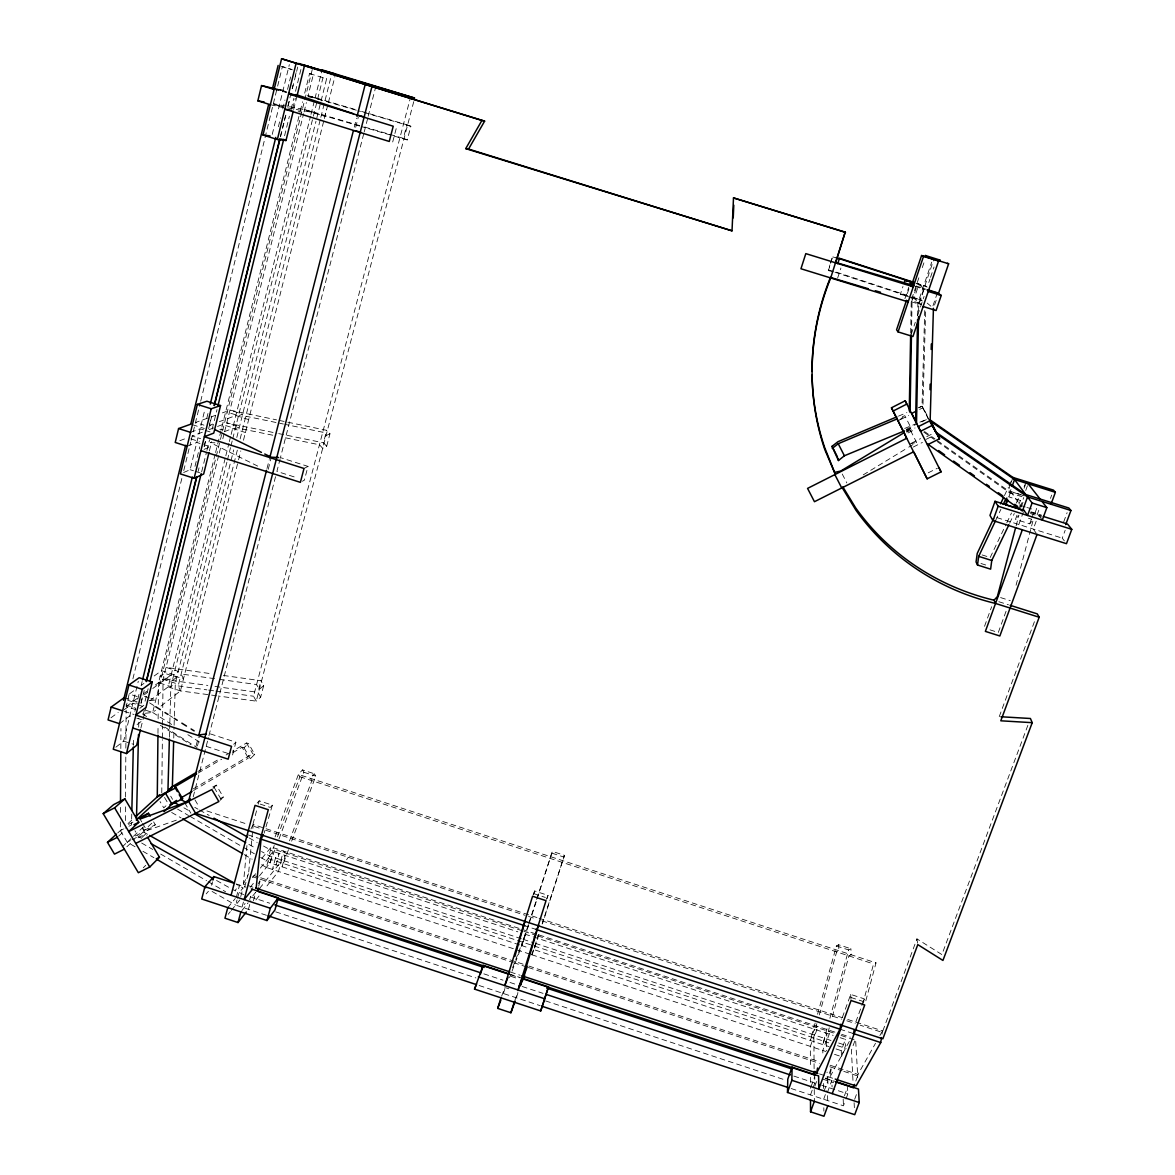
<?xml version="1.0" encoding="UTF-8"?>
<svg xmlns="http://www.w3.org/2000/svg" width="1175" height="1175" viewBox="0 0 1175 1175"><rect width="100%" height="100%" fill="white"/><g stroke="black" fill="none" stroke-linecap="round" stroke-linejoin="round"><path stroke-width="0.75" stroke-dasharray="5 3.75" d="M135.066 846.734L127.208 842.181L120.335 830.593L120.379 821.472M120.438 812.366L120.467 806.887M120.819 748.563L120.952 728.515M125.373 820.576L125.49 804.288M125.534 797.047L125.813 755.408M125.857 748.167L126.122 710.155M157.964 733.406L158.052 726.15M158.126 718.894L158.199 711.639M158.287 704.398L158.522 682.631M161.768 792.773L162.37 739.677M162.4 737.856L162.517 726.87M162.547 725.034L163.061 679.282L218.858 454.769M910.669 333.186L911.315 297.025L921.567 300.198M911.462 334.185L912.123 297.76L920.04 274.304M917.631 315.796L917.881 302.959L931.687 262.172M918.644 311.067L918.791 303.782L933.875 259.234M131.762 814.069L131.512 824.923L125.123 828.155M133.362 745.303L133.539 738.062M138.679 727.193L138.9 718.057M169.435 737.239L169.787 724.593M169.832 722.787L170.845 686.641L226.966 461.863M173.753 738.062L174.062 727.105M174.106 725.269L174.326 717.969M174.37 716.133L175.31 683.248L233.693 449.907M919.863 422.148L928.279 418.653L922.008 406.212L924.725 310.303M929.205 420.298L922.889 407.754L925.68 309.304M252.963 887.198L243.387 884.055L247.088 843.958M248.718 871.953L253.227 824.512L537.372 917.69M1019.533 509.157L1020.532 500.55L1008.723 496.849M538.223 936.02L538.385 934.727L534.787 946.198M537.254 898.552L552.338 851.39L564.426 855.341L542.542 923.462M882.014 1034.22L882.528 1030.872L844.179 1018.299M857.412 1077.71L857.956 1074.405L875.507 1043.312M135.859 709.7L126.195 706.557L129.852 691.326M132.907 678.856L182.007 477.726M183.755 470.602L190.703 442.123M191.143 440.346L200.264 402.966M200.705 401.189L276.962 88.889L287.214 91.107M277.638 86.127L282.411 66.549L291.826 69.457M115.855 747.212L123.639 741.087L138.297 681.25M183.653 472.497L190.13 469.706L204.758 410.016M272.248 134.376L289.344 64.61M134.861 711.36L135.639 708.187L125.857 704.985M137.783 699.272L139.531 692.163M141.279 685.054L142.146 681.5M194.991 466.343L196.739 459.234M197.165 457.457L199.794 446.779M206.771 418.329L208.518 411.221M278.402 126.724L280.575 117.838M282.764 108.952L284.952 100.051M287.567 89.388L290.622 76.933M141.015 702.635L142.777 695.527M204.098 446.383L205.86 439.274M209.356 425.042L210.678 419.695M280.326 136.755L283.836 122.508M284.277 120.731L285.584 115.4M287.802 106.411L290.636 94.881M292.164 88.698L293.03 85.143M295.219 76.243L296.1 72.688M140.971 703.634L144.202 690.503M198.149 471.41L199.03 467.841M204.288 446.471L206.051 439.347M208.665 428.684L211.75 416.185M280.605 136.52L285.863 115.15M288.066 106.235L289.814 99.111M292.443 88.419L297.701 67.048M145.068 701.181L148.138 688.726M201.659 471.807L206.477 452.243M206.917 450.466L209.547 439.803M212.19 429.139L217.008 409.576M284.57 135.757L289.388 116.193M291.15 109.084L293.779 98.421M295.527 91.297L302.107 64.625M144.202 710.376L143.423 713.519L148.021 716.427M292.854 108.1L295.292 98.201M293.662 109.495L297.069 95.704M140.868 728.118L142.572 721.23M142.998 719.511L145.979 707.467M209.37 450.892L211.647 441.668M215.142 454.255L158.566 682.646L170.845 686.641L175.31 683.248L163.105 679.297L154.145 685.906M215.598 452.478L299.845 112.756M300.286 110.979L302.548 101.814M304.692 93.177L309.539 73.614L313.328 74.612L308.041 95.924M146.596 716.544L141.999 713.622L152.677 712.461L312.682 67.827M219.299 452.992L221.062 445.898M222.824 438.789L224.161 433.457M224.601 431.68L303.62 113.696M304.061 111.919L306.381 102.578M149.739 700.814L168.157 686.89L225.38 457.545M225.82 455.768L228.934 443.313M229.375 441.536L230.697 436.204M231.152 434.427L310.553 116.178M311.008 114.386L314.548 100.169M314.988 98.392L322.097 69.942M227.407 460.086L230.52 447.631M230.961 445.854L232.297 440.522M232.738 438.745L316.78 102.431M317.617 99.082L322.949 77.756L326.635 78.71L316.413 119.556M236.807 437.467L315.972 121.333M216.553 695.776L180.465 690.9L178.159 685.936L237.468 449.599M240.141 438.936L320.393 119.086M320.834 117.309L331.982 72.879M282.705 106.617L273.334 103.708L300.815 108.834L324.858 116.369L326.621 109.348M161.004 706.013L180.465 690.9L238.114 461.599M238.554 459.822L240.787 450.921M243.475 440.258L323.918 120.305M324.373 118.528L327.942 104.311M328.398 102.533L335.536 74.084M196.063 745.934L198.34 737.048M266.989 468.546L269.266 459.66M354.277 127.15L356.554 118.264M197.429 745.963L199.897 736.358M268.223 469.354L271.322 457.222M355.687 127.297L358.287 117.162M193.214 796.841L208.489 737.415M208.944 735.638L275.537 476.712M280.179 458.661L276.903 471.395L297.51 477.961M363.736 133.73L280.443 457.618L307.982 466.387L304.384 480.149L302.401 481.251M364.206 131.953L367.848 117.75M368.172 116.252L375.133 89.241M232.577 754.952L235.896 742.218L209.473 733.611M392.7 141.969L396.651 126.871L394.947 126.547M223.368 675.434L260.953 680.736L263.714 685.524L260.644 697.201L256.253 701.152L253.536 696.232L410.207 98.524M406.903 124.8L410.839 126.298L407.255 139.913L403.348 138.327L406.903 124.8L358.375 110.465M260.644 697.201L257.912 692.339L260.953 680.736M285.496 437.82L319.453 444.782L322.684 448.277L326.679 446.265L323.448 442.799L326.709 430.344L278.358 420.239M413.747 101.638L256.253 701.152L218.359 696.026M326.679 446.265L329.969 433.737L326.709 430.344M211.559 885.26L212.469 881.793M1016.067 585.223L1033.251 519.717L1029.697 523.83L1015.479 519.365L1017.153 514.723M1016.111 525.827L1018.916 515.223L1015.479 519.365M256.532 810.853L252.522 825.893L260.703 828.581M258.309 804.17L259.205 800.836L272.365 805.139L264.111 833.178M236.337 897.215L239.597 885.069L235.338 890.18M266.446 915.281L235.646 905.117L237.027 899.947M237.497 898.214L238.877 893.044L243.019 888.021L236.689 884.452M240.728 896.584L243.019 888.021M244.65 887.125L247.866 875.14M243.431 902.047L242.035 907.217L245.134 903.384M862.67 1004.331L873.554 963.941L876.021 962.854L865.094 1003.523M249.673 899.727L250.613 896.246M248.439 909.332L250.76 900.726M253.433 900.77L255.753 892.207L251.7 897.274M258.706 886.17L260.556 879.326L258.353 883.791M260.336 868.09L268.164 858.558L271.293 847.028L839.875 1033.736M529.984 954.159L266.343 867.444L269.457 855.958L273.173 851.464L517.867 931.834M259.425 875.933L270.088 862.876L273.173 851.464L263.567 846.059M827.009 1028.786L822.691 1044.56L826.774 1033.295L826.906 1039.141L822.794 1050.479L822.867 1054.137M829.888 1018.27L848.614 949.929L850.906 948.754L851.243 954.761L848.938 955.907L831.68 1019.004M829.271 1027.773L828.316 1031.283L830.505 1030.651L826.377 1042.034L826.583 1050.876M815.156 1022.984L810.324 1040.492L814.378 1029.212L814.422 1035.043L810.339 1046.382L810.398 1068.266M817.565 1014.231L836.424 945.948L838.627 944.744L850.906 948.754M816.845 1023.689L815.876 1027.2L817.991 1026.539L813.878 1037.922L814.113 1069.573M819.269 1014.936L836.644 951.897L838.877 950.737L838.627 944.744M533.641 894.307L534.669 890.988L548.02 895.35L546.977 898.669M503.414 993.521L505.015 988.381M516.383 997.81L517.999 992.669M532.128 954.864L535.198 945.082M534.552 948.034L537.092 939.927M542.116 924.02L564.426 855.341M534.61 947.902L539.149 933.949M833.339 271.807L828.434 270.588L829.902 264.933M830.446 263.244L832.649 256.488L828.434 270.588M528.207 925.151L519.849 950.839L509.509 977.659M528.765 923.433L536.05 901.181M536.608 899.462L552.338 851.39M528.691 924.725L521.847 945.64L525.387 934.301L523.404 939.413M529.264 922.977L536.681 900.3M837.628 278.093L840.918 268.032M910.713 297.437L900.373 294.235L902.973 286.494M904.912 298.685L908.73 287.317M900.373 294.235L906.601 295.748L909.523 287.097M922.302 267.592L924.563 260.894M911.8 301.211L916.764 286.524M919.364 303.15L924.314 288.551L918.865 284.57L914.165 298.494L919.364 303.15L911.33 300.668M911.212 334.332L915.31 322.244M917.646 315.341L924.093 296.335M928.779 282.529L929.939 279.077M930.527 277.344L934.037 266.989M937.4 292.781L932.407 307.453L927.192 303.106M934.551 305.03L936.945 298.039M1010.603 484.071L1008.223 490.68L1009.751 492.868L1023.337 497.128L1021.692 494.895L1008.223 490.68L936.431 439.935M1011.19 482.411L1012.982 477.461M1010.955 489.549L1009.751 492.868L935.608 440.449M1008.958 496.584L1010.75 491.605L1024.35 495.865M1024.086 488.286L1025.276 484.981M1025.731 490.46L1027.552 485.466M1020.135 507.497L1023.748 497.524M811.073 1086.625L814.76 1076.491L814.804 1082.997L812.953 1088.109M1021.251 506.983L1023.513 500.77M810.486 1094.909L812.336 1089.798M814.877 1086.185L816.743 1081.044M1018.842 524.505L1023.41 511.947M842.328 1017.491L850.715 994.417L864.271 998.853L864.609 1003.45M984.533 626.304L991.641 606.726M1029.697 523.83L1031.386 519.203M1031.958 517.646L1034.764 509.921M824.16 1090.943L827.861 1080.809L828.008 1087.36M1036.703 508.364L1034.999 513.034L1036.849 515.546L1039.713 507.703M834.544 1054.342L841.506 1056.633L841.256 1050.656L845.368 1039.405L840.154 1037.687M823.66 1099.257L826.774 1090.753M827.494 1092.265L831.871 1080.295L832.062 1086.963M1036.174 521.201L1033.31 529.044L1036.1 533.083M841.506 1056.633L845.648 1045.295L845.368 1039.405M855.841 1021.912L864.271 998.853M1006.05 611.279L998.295 632.488L988.718 629.447M1050.465 498.391L1051.684 495.086M514.826 1000.513L517.94 992.038M531.629 954.776L533.523 949.635M841.006 1035.454L853.212 1039.449L855.576 1038.891L851.405 1050.259L853.065 1082.41M844.428 1095.732L846.911 1088.975M791.157 1088.52L843.444 1105.793L845.324 1100.681M845.956 1098.992L847.836 1093.896L847.527 1087.301M855.826 1081.015L857.706 1075.947L855.576 1038.891M1063.654 522.023L1067.106 512.682M854.651 1099.315L856.56 1094.175M1064.359 540.897L1062.259 538.135L1065.167 530.292M1027.861 725.342L941.895 954.585L916.941 938.869L882.278 1032.428L860.306 1025.232M999.235 716.662L1035.41 619.019M289.52 840.845L311.845 780.655L310.464 778.335L314.386 773.796L315.737 776.132L291.635 841.153M288.463 849.716L282.118 866.827L285.231 855.415L281.589 859.953L278.46 871.439L264.918 888.52M275.082 836.894L298.421 774.413L302.445 769.904L314.386 773.796M522.141 930.732L272.952 848.908L274.245 845.471M277.447 836.879L299.889 776.748L298.421 774.413L876.021 962.854M519.556 944.891L270.088 862.876L275.817 847.483M279.004 838.935L303.87 772.254L302.445 769.904M546.522 899.33L548.02 895.35M501.622 996.15L504.868 987.72M512.579 967.759L517.852 954.1M518.513 952.396L522.464 942.144M533.097 894.939L534.669 890.988M1004.434 495.615L1008.326 487.361M1009.09 485.716L1011.425 480.766M995.548 520.657L1000.909 509.304M990.202 557.479L1005.976 524.52M1006.769 522.875L1011.499 512.99M1016.228 503.106L1020.164 494.866M1024.115 486.626L1026.48 481.677M1009.648 523.227L1014.304 513.504M1018.975 503.781L1020.532 500.55M243.387 884.055L248.557 873.774M250.951 828.948L253.227 824.512M849.305 1041.432L829.77 1077.299L831.518 1067.326L827.215 1079.149L827.053 1072.085M879.884 1035.542L882.528 1030.872M346.581 859.792L348.314 857.309M255.9 899.918L260.409 894.219M241.888 910.596L248.16 902.767M259.513 888.564L280.326 862.553L283.469 851.023L285.055 852.874M228.17 914.297L230.3 911.668M231.372 910.361L239.817 900.006M250.202 887.257L253.653 883.013M227.788 907.599L235.279 898.508M252.493 877.607L255.842 873.524M261.922 858.279L271.293 847.028L272.952 848.908M206.183 893.867L208.416 891.296M272.365 805.139L270.323 807.431L257.134 803.098M257.119 803.098L259.205 800.836M219.975 800.454L223.294 797.076L216.332 785.15L211.706 787.485M143.277 867.782L145.744 865.314M232.65 752.778L242.065 747.241L248.366 758.11L250.348 758.727L254.74 754.35L248.454 743.481L246.5 742.982L232.371 751.28M212.969 788.454L216.332 785.15M242.065 747.241L244.003 747.77L248.454 743.481M141.955 837.511L145.671 833.956L134.42 839.626M126.871 846.778L131.908 842.02M142.513 827.508L144.217 830.373L152.133 822.897M233.722 744.274L235.896 742.218M122.127 846.955L130.939 838.686M133.495 836.277L145.333 825.158M165.983 805.786L163.766 807.857L160.064 801.585M118.587 836.174L124.961 830.328M117.75 832.928L122.832 828.302M128.002 823.587L133.333 818.725M263.714 685.524L259.352 689.402L256.605 684.54L218.873 679.268M906.527 431.915L911.124 428.111L904.823 415.671L899.83 417.771M899.037 420.342L904.823 415.671M137.064 724.623L142.851 720.128L134.699 717.484M146.243 710.405L152.662 712.505L155.453 710.346M119.498 723.683L129.808 715.883L133.069 716.941M139.825 708.319L144.07 705.103M124.109 709.744L132.922 703.208L136.183 704.28M144.319 694.763L147.139 692.677M152.779 688.491L171.153 674.891L183.476 678.9L181.156 674.009L217.081 679.018M110.949 717.808L118.205 712.447M126.195 706.557L137.96 697.862M143.849 693.514L146.787 691.341M133.656 690.827L129.25 693.999L137.328 696.628M141 685.51L143.923 683.395M154.204 675.963L161.533 670.661L173.841 674.656L178.292 671.351L166.072 667.385L212.616 673.921M142.616 823.396L146.904 830.622L155.32 824.777L153.617 821.898M863.258 474.862L907.159 448.116M908.73 447.161L916.559 442.387L909.891 429.198L906.659 429.991M906.821 431.049L909.891 429.198M193.258 788.895L252.743 753.763L254.74 754.35M193.581 790.481L248.366 758.11M197.855 771.564L218.256 759.579M226.099 754.967L230.814 752.191M198.149 773.062L221.664 759.226M304.002 468.472L307.982 466.387M918.806 407.828L922.008 406.212L928.25 417.287M919.658 409.399L922.889 407.754M900.638 419.534L908.686 415.436M906.439 429.272L915.428 424.718M921.89 421.884L926.678 419.46M128.516 824.409L133.274 821.986M906.982 432.048L915.031 427.979M120.335 830.593L123.522 828.962M908.04 432.958L915.663 429.095M144.217 830.373L155.32 824.777M911.565 443.137L920.568 438.598M135.345 835.924L143.291 831.915L148.035 834.588M926.752 436.659L932.788 433.619M926.194 439.318L933.802 435.484M127.208 842.181L130.41 840.566M132.011 839.758L138.4 836.541L143.291 831.915L141.573 829.036M913.269 447.043L922.404 442.432M220.21 798.633L223.294 797.076M928.235 472.82L937.371 468.252M329.969 433.737L326.004 435.646L322.743 432.224L285.187 424.41M898.478 416.141L906.88 412.601M918.644 407.622L922.008 406.212M904.706 428.449L918.174 422.853M906.116 430.182L911.124 428.111M204.068 449.364L210.384 446.794L201.894 444.091M187.148 446.25L196.812 442.476L200.205 443.548M224.366 431.68L232.635 428.449L245.428 432.518L242.623 429.051L272.997 435.264M179.819 440.713L185.944 438.393M202.35 432.194L192.245 436.013L200.631 438.686M209.091 429.653L215.833 427.098M217.522 426.466L222.574 424.557L235.323 428.611L239.48 426.966L226.819 422.941L276.918 433.237M190.526 432.356L200.161 428.787L203.569 429.859M212.792 424.087L209.502 425.321L212.851 426.378M219.387 421.649L235.867 415.539L248.674 419.607L245.839 416.214L283.395 424.028M215.701 415.26L195.564 422.471L203.951 425.144M222.413 412.866L225.762 411.661L238.54 415.715L242.696 414.173L230.006 410.148L276.566 419.872M146.904 830.622L179.657 818.975M910.067 443.9L916.559 442.387M149.607 700.638L155.761 700.006L150.943 698.435M214.937 442.828L210.325 442.593L259.572 467.018M219.813 429.389L222.897 429.58L219.549 428.508M163.105 679.297L207.828 685.436M214.981 686.42L257.912 692.339M178.159 685.936L206.873 689.857M208.665 690.107L214.056 690.841M215.848 691.091L253.536 696.232M407.255 139.913L361.503 126.592M270.368 104.692L283.865 107.777M287.611 107.865L311.478 112.242M314.151 112.962L317.896 113.637L304.648 109.554L362.811 126.503M410.839 126.298L358.067 110.714M278.71 433.604L323.448 442.799M274.083 89.447L285.966 92.282M308.202 96.732L314.988 98.171M317.661 98.92L321.377 99.713L308.114 95.616L356.642 109.951M828.257 270L833.119 271.219M832.869 256.943L836.13 257.81M364.573 127.018L403.348 138.327M359.756 126.078L321.392 114.9L324.858 116.369M356.319 110.2L316.662 98.685M309.539 73.614L326.635 78.71M281.295 66.417L292.369 69.824M915.986 283.219L926.238 286.392L917.469 283.513M307.63 95.821L315.987 98.392M916.823 283.851L927.163 287.038M916.265 286.054L924.314 288.551M276.962 88.889L286.348 91.797M926.076 289.285L922.845 288.286L923.8 288.991M275.802 88.933L286.832 92.34M914.796 286.421L924.622 289.461M912.123 297.76L922.448 300.947M298.112 111.111L301.608 112.183M921.112 303.958L917.881 302.959L918.791 303.782M273.731 104.369L283.175 107.278M911.418 301.784L921.215 304.81M1025.261 506.954L1020.517 505.456L1010.75 491.605M1026.847 507.438L1031.606 508.937M1031.004 511.786L1041.314 515.017M1030.416 512.403L1041.608 515.898M1030.431 513.534L1041.476 517M1028.477 518.219L1031.65 519.218M996.899 517.617L1062.259 538.135M982.109 554.938L986.971 556.465M980.949 563.486L987.455 565.542M1000.586 597.59L1010.265 600.645M998.823 601.717L1008.429 604.758M192.494 424.718L204.333 428.478M205.258 430.403L210.354 432.018M190.849 438.892L199.295 441.58M190.13 469.706L193.508 470.778M195.212 471.322L200.279 472.938M168.157 686.89L180.465 690.9M144.51 696.334L149.328 697.906M124.183 697.671L137.181 701.901M127.678 700.227L137.387 703.384M137.813 704.809L142.718 706.395M124.344 711.36L134.082 714.532M303.87 772.254L315.737 776.132M552.074 853.212L564.103 857.133M836.424 945.948L848.614 949.929M206.198 746.345L230.932 754.409M299.889 776.748L873.554 963.941M836.468 272.189L911.095 296.688M912.828 297.26L921.508 300.11M123.639 741.087L133.377 744.274M533.626 893.602L545.347 897.45M850.876 997.457L864.492 1001.908M539.105 918.263L842.431 1017.726M206.917 810.941L247.455 824.233M265.623 830.196L525.181 915.325M528.574 916.441L536.887 919.158M541.954 920.818L841.726 1019.136M846.793 1020.796L855.238 1023.557M247.925 834.852L258.382 838.274M523.639 925.357L535.33 929.19M839.978 1029.183L851.846 1033.075M841.623 1034.308L850.348 1037.172M834.97 272.218L906.601 295.748M523.874 931.305L536.079 935.315M537.812 935.888L834.044 1033.163M524.828 934.11L833.178 1035.395M521.347 938.737L269.457 855.958L261.54 851.508M523.095 939.31L533.553 942.747M535.301 943.319L831.694 1040.712M838.671 1043.003L845.648 1045.295M268.164 858.558L828.772 1042.827M837.481 1045.677L846.176 1048.541M521.289 945.464L528.809 947.931M535.198 950.032L829.095 1046.661M836.042 1048.952L841.256 1050.656M531.717 954.732L825.834 1051.478M253.771 875.493L258.999 877.211M260.733 877.784L527.134 965.498M528.867 966.07L819.651 1061.803M830.093 1065.24L857.956 1074.405M252.625 876.712L258.309 878.592M260.057 879.164L512.711 962.354M513.651 962.663L526.65 966.937M528.383 967.51L819.372 1063.331M829.829 1066.768L842.02 1070.792M843.768 1071.365L857.706 1075.947M510.42 972.048L520.143 975.25M819.533 1073.921L833.457 1078.503M236.16 883.938L246.03 887.184M509.289 973.957L520.716 977.732M825.247 1078.107L834.191 1081.059M510.728 974.839L519.585 977.762M825.511 1078.591L834.206 1081.455M510.963 976.352L519.027 979.01M823.19 1079.267L833.618 1082.704M243.68 894.63L232.503 889.46M250.51 896.877L269.662 903.193M483.865 973.855L503.018 980.17M509.979 982.462L520.437 985.913M522.17 986.486L543.07 993.374M793.845 1076.08L819.974 1084.701M821.707 1085.274L847.836 1093.896M275.758 911.859L475.919 977.923M505.647 987.734L508.863 988.792M545.538 1000.894L785.737 1080.163M479.121 985.502L540.133 1005.638M194.771 807.342L197.973 809.149M199.574 810.045L209.179 815.45M249.173 837.951L257.178 842.46M183.902 807.827L190.247 811.396M248.865 844.37L255.195 847.939M141.588 838.333L138.4 836.541L134.963 830.725M216.553 880.486L230.902 888.564M177.601 809.149L188.573 815.523M190.144 816.434L241.874 846.485M243.431 847.395L254.402 853.77M260.674 857.412L270.088 862.876M171.653 812.454L181.126 817.947M244.253 854.607L252.14 859.204M261.614 864.697L266.343 867.444M141.676 843.033L152.75 849.466M160.667 854.063L206.565 880.707M208.151 881.632L225.571 891.737M142.924 851.302L153.925 857.677M212.073 891.428L235.646 905.117M149.607 702.885L154.204 705.778M169.567 715.443L172.652 717.367M152.677 712.461L174.091 725.988M187.853 734.698L201.615 743.393M164.867 727.134L197.018 747.564M160.373 725.313L191.011 744.788M924.475 431.475L934.947 438.877M923.741 432.062L934.125 439.406M1038.465 514.914L1042.284 520.084M140.06 819.063L141.764 821.957M142.219 828.125L146.86 835.954M164.529 797.443L168.201 803.7M184.71 802.745L190.849 813.173M170.698 796.18L172.549 799.338M194.947 799.808L199.295 807.24M214.1 787.353L221.091 799.323M246.5 742.982L252.743 753.763M244.003 747.77L250.348 758.727M842.24 474.024L846.822 482.925M916.941 938.869L917.587 943.172M850.715 994.417L851.038 1000.513M854.107 1102.723L854.46 1109.553M843.18 1099.11L843.444 1105.793M827.582 1095.643L827.729 1102.4M823.381 1083.467L823.484 1088.961M823.822 1107.746L823.881 1111.153M814.26 1089.578L814.348 1101.342M810.427 1077.372L810.471 1088.314M275.523 857.956L272.409 869.441L276.096 864.844L279.195 853.432L275.523 857.956M176.764 677.241L172.358 680.604L160.02 676.594L164.559 673.275L176.808 677.255"/><path stroke-width="1.5" d="M120.511 801.423L120.805 752.206M157.949 735.212L157.274 796.87L167.922 791.465L172.343 787.397L173.636 741.719M835.924 1081.632L858.455 1089.049L859.219 1102.547L854.724 1114.678L787.485 1092.456L791.847 1080.31L792.082 1067.179L818.608 1075.918L818.769 1089.196L851.038 1000.513L864.712 1004.992L832.238 1093.646M909.259 410.897L910.64 334.993M910.038 412.484L911.433 336.006M915.619 422.104L917.572 319.453M916.5 423.94L918.542 316.53M787.485 1092.456L787.779 1079.164L792.082 1067.179M131.85 810.442L133.318 747.109M136.447 820.385L138.503 734.507M167.922 791.465L169.376 739.046M929.998 389.659L930.159 384.181M931.173 349.46L931.334 343.981M933.435 308.305L930.145 420.635L936.842 433.957L1027.538 496.907L1070.939 510.493L1065.725 524.608M465.741 148.623L468.561 149.063L484.629 121.128L481.912 120.438L465.741 148.623L732.025 230.829L733.494 197.899L845.207 232.151L830.696 277.946A257.428 245.369 -33.4 0 0 824.894 449.805L835.352 474.362L824.762 447.793A255.239 243.343 -33.6 0 1 812.087 375.06M733.229 217.904L733.788 205.199M256.15 888.256L261.1 839.17L263.362 834.676M1019.533 509.157L1005.962 504.897L1006.813 498.038M1008.87 524.843L991.759 560.49L990.628 569.155L977.497 565.013L976.058 561.958L977.248 553.396L993.565 518.733M977.497 565.013L978.687 556.377L995.548 520.657M835.19 1079.076L856.076 1085.964L880.736 1042.563L881.5 1037.554M853.549 1033.633L854.107 1030.284M840.845 1024.159L839.978 1029.183L816.64 1072.966L817.536 1068.002M124.183 697.671L111.17 707.086L108.056 719.937L119.498 723.683M190.805 424.175L178.585 428.552L175.222 442.461L187.148 446.25M270.368 104.692L257.854 100.83L261.54 85.569L275.802 88.933M123.478 700.359L185.591 445.325M190.805 423.925L268.576 104.678M272.483 88.624L278.123 65.433M293.236 111.214L285.995 140.515L277.373 139.487L262.98 135.022L281.574 58.75L484.629 121.128M132.731 728.001L228.185 759.168L231.534 746.345L135.889 715.149L145.979 707.467L152.265 681.985L139.164 677.725L128.942 684.981L113.27 749.239L126.445 753.557L136.623 745.332L140.442 729.837M200.925 450.642L300.389 482.352L304.002 468.472L204.347 436.748L213.762 433.105L220.562 405.566L206.917 401.233L197.356 404.391L180.407 473.907L194.125 478.284L203.657 474.024L208.93 452.669M142.586 679.723L192.362 477.006M210.266 404.112L275.772 137.402M126.445 753.557L142.248 689.314L152.265 681.985M194.125 478.284L211.221 408.782L220.562 405.566M277.373 139.487L296.129 63.23L281.574 58.75M146.273 681.294L196.651 476.639M214.173 405.463L279.9 138.532M146.405 681.603L196.842 476.742M214.379 405.492L279.723 140.089M149.901 681.617L201.219 473.584M217.889 406.021L283.689 139.311M291.65 110.391L284.835 109.172L389.248 141.455L393.228 126.224L288.58 93.912L297.069 95.704L304.516 65.536M198.795 735.271L266.534 470.323M269.721 457.883L353.367 130.704M357.009 116.487L365.19 84.483L302.107 64.625L414.687 98.083L322.112 69.898M365.19 84.483L375.618 87.567L371.946 86.583L188.558 801.335L195.579 813.306L882.866 1038.817L917.793 944.612L942.938 960.445L1032.223 722.669L1030.416 718.498L1000.968 716.765M234.442 883.365L213.85 876.579L204.949 886.67L201.718 898.993L266.975 920.539L274.95 909.949L278.269 897.817L251.362 888.946M212.939 880.06L213.85 876.579M1015.641 527.604L997.369 596.562L994.021 600.205L995.533 603.451L1039.185 617.242L1000.792 720.804L1032.223 722.669M227.788 907.599L224.954 918.218L237.996 922.537L246.353 911.976M231.078 895.291L255.034 805.374L268.297 809.707L244.15 899.609L252.478 889.313M237.996 922.537L240.846 911.903M258.25 887.889L257.325 891.311L259.513 888.564M266.975 920.539L270.323 908.246L278.269 897.817M514.826 956.479L524.726 922.199M544.671 998.956L540.706 1010.955L474.524 989.1L483.175 965.365L509.289 973.957M480.531 973.987L483.175 965.365M515.164 1001.129L510.905 1012.762L497.686 1008.385L500.976 997.825M510.905 1012.762L514.209 1002.202M520.187 985.164L522.346 978.276L518.043 989.982L546.023 900.652L532.583 896.246L504.78 985.605L507.997 977.292M520.657 985.164L522.258 980.067L520.143 985.81M540.706 1010.955L548.505 986.897L522.919 978.467M835.616 262.818L845.207 232.151M837.731 263.743L839.376 258.662L911.271 281.897L905.058 280.296L904.016 283.395M548.505 986.897L544.583 998.735L478.284 976.866M911.154 286.494L921.582 255.518L948.622 263.773L938.105 294.602M936.387 260.086L938.561 261.041L912.946 336.52L898.067 331.908L923.521 256.414L921.582 255.518M538.605 924.989L522.802 978.819L527.208 966.805M927.06 290.005L938.473 293.53L941.234 295.424L936.078 310.523L923.139 306.513M1024.35 510.493L995.034 501.299L989.967 515.428L992.963 520.584L1066.474 543.673L1071.791 529.337L1067.487 524.021L1043.327 516.442M992.963 520.584L998.133 506.234L995.034 501.299M1012.145 486.215L1014.554 479.547L930.703 421.34M1005.962 504.897L1007.753 499.918M815.377 1071.468L814.158 1074.846L814.128 1071.336M1027.538 496.907L1022.412 511.022L927.589 444.003M827.802 1105.778L823.969 1116.25L810.544 1111.814L814.348 1101.342M1022.338 529.808L985.37 631.386L999.852 635.983L1037.04 534.419M929.763 419.681L1012.982 477.461L1032.091 502.988L1027.552 515.458L1023.983 510.376M1042.284 520.084L1046.852 507.615L1042.005 501.431M522.846 980.17L524.696 975.118M1051.111 503.972L1055.37 492.325L1053.49 490.137L1012.982 477.461M854.592 1084.393L853.344 1087.771L835.954 1082.028M497.686 1008.385L500.873 1000.131M474.524 989.1L476.639 984.107M1000.557 503.869L1003.656 497.275M1003.2 504.428L1005.506 499.566M135.742 843.415L218.858 801.57L211.838 789.556L128.721 831.577L138.768 822.28L124.888 798.868L113.637 804.611L103.209 813.643L138.356 872.717L149.754 867.018L159.462 857.236L147.756 837.481M164.015 811.661L171.947 804.17L182.624 798.765L176.132 787.705L174.62 786.898L196.578 773.987M169.846 804.787L176.588 800.41M176.132 787.705L165.455 793.14L137.416 818.887L148.52 813.262L150.209 816.14M124.344 849.158L114.489 854.122L107.468 842.328L116.472 834.103M135.992 816.302L159.521 794.814M103.209 813.643L114.621 807.827L124.888 798.868M896.789 416.861L837.966 441.697L832.032 446.338L838.451 460.527L844.399 455.768L904.442 430.887M832.238 448.424L838.23 443.724L896.496 419.181M190.379 798.809L184.71 802.745L140.06 819.063L148.52 813.262M903.737 432.914L840.712 471.058L834.632 472.394M179.217 794.741L181.067 797.884L192.024 791.407M171.183 787.235L196.284 772.474M891.458 407.784L905.191 400.778L941.072 471.865L927.134 478.827L891.458 407.784L905.249 435M892.853 411.191L906.806 404.068L905.191 400.778M169.317 788.924L172.343 787.397M911.609 413.497L916.441 411.03M917.954 426.804L930.145 420.635L932.686 425.159L939.53 438.745L927.413 444.84M133.935 824.732L138.768 822.28M932.686 425.159L920.554 431.284L918.718 427.553M107.468 842.328L117.309 837.349M913.46 451.861L814.451 501.71L807.563 488.403L906.601 438.334L905 434.5M156.246 858.837L159.462 857.236M732.025 230.829L468.561 149.063M200.293 734.757L206.418 733.993M278.622 457.545L271.322 457.222L264.728 454.005M262.98 135.022L270.044 135.903M257.854 100.83L264.228 102.019M836.13 257.81L839.376 258.662M354.821 130.675L360.843 132.246M296.129 63.23L335.551 74.04M358.713 115.473L364.735 117.118M868.369 288.756L832.15 277.932M875.316 290.739L880.53 292.237M913.298 285.496L835.396 262.319M298.597 63.435L312.697 67.768M371.946 86.583L481.912 120.438M733.494 197.899L845.53 232.4M923.521 256.414L938.561 261.041M905.058 280.296L913.695 282.969M295.924 94.543L353.499 113.755M913.048 285.07L909.832 284.071L913.988 285.54M927.692 289.784L937.4 292.781M289.138 93.266L297.069 95.704M261.54 85.569L274.083 89.447M928.25 291.429L941.234 295.424M281.266 139.061L285.995 140.515M1014.554 479.547L1055.37 492.325M1032.091 502.988L1046.852 507.615M998.133 506.234L1071.791 529.337M978.687 556.377L991.759 560.49M1010.133 605.301L1037.305 613.893L1039.185 617.242M197.356 404.391L211.221 408.782M178.585 428.552L190.526 432.356M839.112 258.177L913.988 282.382M128.942 684.981L142.248 689.314M111.17 707.086L122.641 710.831M260.13 838.847L525.107 925.827M535.565 929.263L840.639 1029.403M852.844 1033.398L880.736 1042.563M255.577 888.065L509.7 971.813M521.891 975.823L817.785 1073.348M258.559 891.722L508.995 974.266M522.904 978.848L815.083 1075.154M277.212 899.286L484.129 967.495M546.727 988.131L791.891 1068.956M274.891 904.926L480.384 972.694M546.551 994.52L790.364 1074.934M204.949 886.67L270.323 908.246M791.847 1080.31L859.219 1102.547M268.194 915.854L475.625 984.342M541.866 1006.211L787.661 1087.374M939.089 259.69L940.118 260.13L925.342 255.46L926.267 255.871M947.461 263.273L948.622 263.773M932.832 258.779L933.875 259.234M215.319 429.83L261.438 452.39M180.377 799.235L186.766 802.848M213.968 818.152L247.572 837.055M174.399 802.481L179.143 805.154M194.991 814.069L245.692 842.592M149.622 835.469L233.531 882.675M151.164 843.709L213.365 878.694M181.067 797.884L182.624 798.765M182.698 818.857L242.682 853.696M157.068 859.513L205.787 887.786M155.746 706.748L160.358 709.641M164.97 712.549L168.04 714.473M174.179 718.336L177.249 720.275M181.861 723.168L186.472 726.062M191.084 728.97L194.154 730.894M938.634 450.539L944.597 454.769M953.557 461.085L959.52 465.315M969.962 472.688L974.442 475.86M986.368 484.291L989.35 486.406M998.309 492.722L1002.789 495.894M1014.715 504.325L1017.712 506.44M911.521 285.407L913.269 286.803L805.815 253.624L800.953 268.752L908.187 301.902L906.527 300.271L896.569 329.793L898.067 331.908M1070.939 510.493L1068.824 508.011L1025.775 494.543L935.799 432.092L929.895 420.356M1028.154 483.806L1040.11 499.022M842.857 486.905L855.664 507.879A255.239 243.343 -33.6 0 0 994.021 600.205M842.225 487.728L856.046 510.376A257.428 245.369 -33.4 0 0 995.533 603.451M114.621 807.827L149.754 867.018M174.62 786.898L177.381 791.612M165.455 793.14L171.947 804.17M930.027 421.781L939.53 438.745M834.852 474.612L841.741 487.978M838.23 443.724L844.399 455.768M832.032 446.338L837.422 456.84M914.121 452.492L927.134 478.827M938.898 467.488L941.072 471.865M911.903 413.806L914.782 419.607M838.186 458.353L838.451 460.527M810.5 1099.976L810.544 1111.814M812.043 371.418A255.239 243.343 -33.6 0 1 830.505 277.315"/></g></svg>
